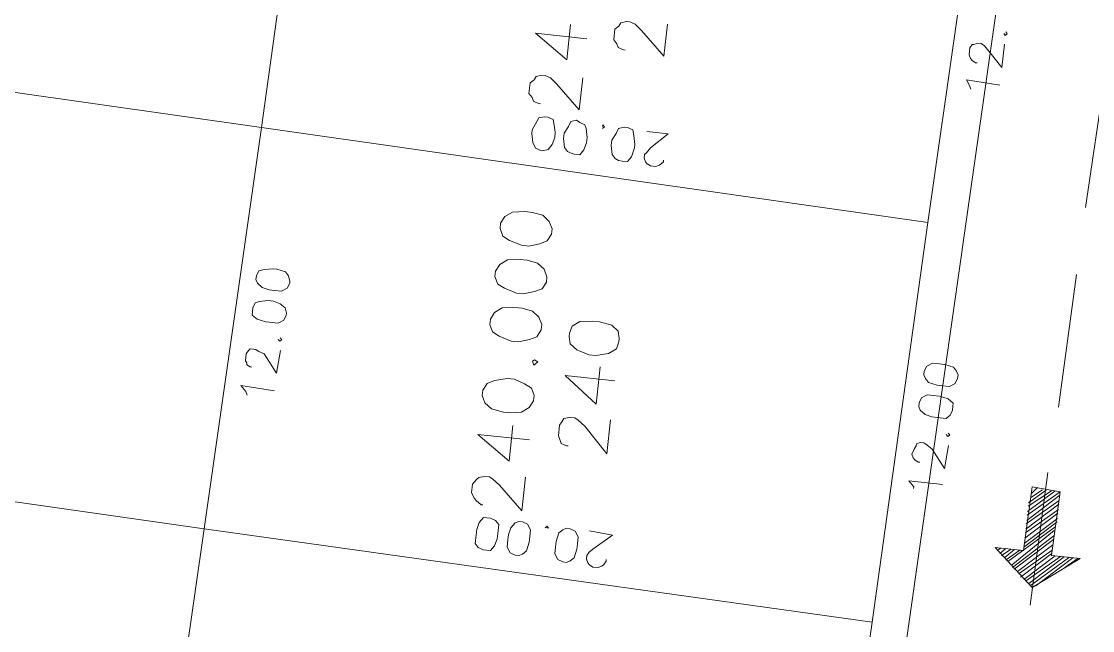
# Model space of a CAD drawing. Header units: metres. Extents: x -977055 to 805873, y -1033982 to 242021.
# Drawn here: x 2597.9 to 2629.83, y 880.04 to 898.19 of the extents above; entities that cross this region are included whole.
import ezdxf

# ---------------------------------------------------------------- set-up
doc = ezdxf.new("R2010")
doc.units = ezdxf.units.M
for name, color, linetype in [('PDF_acera', 7, 'Continuous'), ('PDF_areas por lote', 7, 'Continuous'), ('PDF_COTAS', 7, 'Continuous'), ('PDF_linea de centro', 7, 'Continuous'), ('PDF_LOTES', 7, 'Continuous'), ('PDF_No. lotes', 7, 'Continuous'), ('PDF_VIAS', 7, 'Continuous')]:
    doc.layers.add(name, color=color, linetype=linetype)

# ---------------------------------------------------------------- blocks, each defined once
blk = doc.blocks.new('CALLE')
at = {"layer": 'PDF_acera', "lineweight": 9}
blk.add_lwpolyline([(-132.08832, -138.354048), (-133.14672, -169.471008), (-131.87664, -170.82576), (-75.188736, -172.773216), (-73.833984, -171.503136), (-72.775584, -140.386176), (-74.045664, -139.031424), (-130.733568, -137.083968)], close=True, dxfattribs=at)
at = {"layer": 'PDF_areas por lote', "lineweight": 9}
for points in [[(-120.911616, -160.792128), (-120.911616, -160.749792), (-120.826944, -160.622784), (-120.784608, -160.580448), (-120.6576, -160.495776), (-120.44592, -160.495776), (-120.318912, -160.580448), (-120.276576, -160.622784), (-120.23424, -160.749792), (-120.23424, -160.8768), (-120.276576, -160.961472), (-120.403584, -161.130816), (-120.953952, -161.72352), (-120.149568, -161.72352)], [(-119.260512, -161.72352), (-119.260512, -160.495776), (-119.81088, -161.30016), (-118.96416, -161.30016)], [(-111.301344, -161.130816), (-111.301344, -161.08848), (-111.259008, -160.961472), (-111.174336, -160.919136), (-111.089664, -160.834464), (-110.835648, -160.834464), (-110.750976, -160.919136), (-110.666304, -160.961472), (-110.623968, -161.08848), (-110.623968, -161.173152), (-110.666304, -161.30016), (-110.793312, -161.469504), (-111.34368, -162.062208), (-110.581632, -162.062208)], [(-109.65024, -162.062208), (-109.65024, -160.834464), (-110.200608, -161.638848), (-109.353888, -161.638848)]]:
    blk.add_lwpolyline(points, dxfattribs=at)
for points in [[(-118.32912, -160.495776), (-118.498464, -160.580448), (-118.625472, -160.749792), (-118.667808, -161.046144), (-118.667808, -161.215488), (-118.625472, -161.469504), (-118.498464, -161.638848), (-118.32912, -161.72352), (-118.202112, -161.72352), (-118.032768, -161.638848), (-117.948096, -161.469504), (-117.863424, -161.215488), (-117.863424, -161.046144), (-117.948096, -160.749792), (-118.032768, -160.580448), (-118.202112, -160.495776)], [(-116.63568, -160.495776), (-116.805024, -160.580448), (-116.889696, -160.749792), (-116.974368, -161.046144), (-116.974368, -161.215488), (-116.889696, -161.469504), (-116.805024, -161.638848), (-116.63568, -161.72352), (-116.508672, -161.72352), (-116.339328, -161.638848), (-116.21232, -161.469504), (-116.169984, -161.215488), (-116.169984, -161.046144), (-116.21232, -160.749792), (-116.339328, -160.580448), (-116.508672, -160.495776)], [(-115.492608, -160.495776), (-115.661952, -160.580448), (-115.746624, -160.749792), (-115.831296, -161.046144), (-115.831296, -161.215488), (-115.746624, -161.469504), (-115.661952, -161.638848), (-115.492608, -161.72352), (-115.3656, -161.72352), (-115.196256, -161.638848), (-115.069248, -161.469504), (-115.026912, -161.215488), (-115.026912, -161.046144), (-115.069248, -160.749792), (-115.196256, -160.580448), (-115.3656, -160.495776)], [(-114.349536, -160.495776), (-114.51888, -160.580448), (-114.603552, -160.749792), (-114.688224, -161.046144), (-114.688224, -161.215488), (-114.603552, -161.469504), (-114.51888, -161.638848), (-114.349536, -161.72352), (-114.222528, -161.72352), (-114.053184, -161.638848), (-113.926176, -161.469504), (-113.88384, -161.215488), (-113.88384, -161.046144), (-113.926176, -160.749792), (-114.053184, -160.580448), (-114.222528, -160.495776)], [(-117.397728, -161.596512), (-117.4824, -161.638848), (-117.397728, -161.72352), (-117.355392, -161.638848)]]:
    blk.add_lwpolyline(points, close=True, dxfattribs=at)
at = {"layer": 'PDF_COTAS', "lineweight": 9}
for points in [[(-118.75248, -155.5848), (-118.710144, -154.780416), (-118.837152, -154.907424), (-118.921824, -154.94976), (-118.837152, -154.907424), (-118.710144, -154.780416)], [(-117.778752, -155.627136), (-118.32912, -155.5848), (-117.90576, -155.246112), (-117.863424, -155.119104), (-117.821088, -155.034432), (-117.821088, -154.992096), (-117.821088, -154.907424), (-117.863424, -154.865088), (-117.948096, -154.822752), (-118.11744, -154.822752), (-118.159776, -154.865088), (-118.202112, -154.865088), (-118.244448, -154.94976), (-118.244448, -154.992096), (-118.244448, -154.94976), (-118.202112, -154.865088), (-118.159776, -154.865088), (-118.11744, -154.822752), (-117.948096, -154.822752), (-117.863424, -154.865088), (-117.821088, -154.907424), (-117.821088, -154.992096), (-117.821088, -155.034432), (-117.863424, -155.119104), (-117.90576, -155.246112), (-118.32912, -155.5848)], [(-116.932032, -154.865088), (-117.016704, -154.865088), (-117.101376, -154.992096), (-117.143712, -155.203776), (-117.143712, -155.288448), (-117.143712, -155.500128), (-117.05904, -155.627136), (-116.932032, -155.669472), (-116.889696, -155.669472), (-116.762688, -155.627136), (-116.678016, -155.500128), (-116.63568, -155.330784), (-116.63568, -155.203776), (-116.678016, -154.992096), (-116.720352, -154.907424), (-116.84736, -154.865088)], [(-116.932032, -154.865088), (-117.016704, -154.865088), (-117.101376, -154.992096), (-117.143712, -155.203776), (-117.143712, -155.288448), (-117.143712, -155.500128), (-117.05904, -155.627136), (-116.932032, -155.669472), (-116.889696, -155.669472), (-116.762688, -155.627136), (-116.678016, -155.500128), (-116.63568, -155.330784), (-116.63568, -155.203776), (-116.678016, -154.992096), (-116.720352, -154.907424), (-116.84736, -154.865088)], [(-116.169984, -154.865088), (-116.254656, -154.907424), (-116.339328, -155.034432), (-116.381664, -155.203776), (-116.381664, -155.330784), (-116.381664, -155.500128), (-116.296992, -155.627136), (-116.169984, -155.669472), (-116.127648, -155.669472), (-116.00064, -155.627136), (-115.915968, -155.542464), (-115.873632, -155.330784), (-115.873632, -155.246112), (-115.915968, -155.034432), (-115.958304, -154.907424), (-116.085312, -154.865088)], [(-116.169984, -154.865088), (-116.254656, -154.907424), (-116.339328, -155.034432), (-116.381664, -155.203776), (-116.381664, -155.330784), (-116.381664, -155.500128), (-116.296992, -155.627136), (-116.169984, -155.669472), (-116.127648, -155.669472), (-116.00064, -155.627136), (-115.915968, -155.542464), (-115.873632, -155.330784), (-115.873632, -155.246112), (-115.915968, -155.034432), (-115.958304, -154.907424), (-116.085312, -154.865088)], [(-117.4824, -155.5848), (-117.524736, -155.627136), (-117.567072, -155.5848), (-117.524736, -155.542464), (-117.567072, -155.5848), (-117.524736, -155.627136)], [(-121.970016, -161.003808), (-121.970016, -161.08848), (-121.843008, -161.173152), (-121.673664, -161.215488), (-121.546656, -161.215488), (-121.334976, -161.215488), (-121.250304, -161.130816), (-121.207968, -161.003808), (-121.207968, -160.919136), (-121.207968, -160.834464), (-121.334976, -160.749792), (-121.50432, -160.707456), (-121.631328, -160.707456), (-121.843008, -160.707456), (-121.92768, -160.792128), (-121.970016, -160.919136)], [(-121.970016, -161.003808), (-121.970016, -161.08848), (-121.843008, -161.173152), (-121.673664, -161.215488), (-121.546656, -161.215488), (-121.334976, -161.215488), (-121.250304, -161.130816), (-121.207968, -161.003808), (-121.207968, -160.919136), (-121.207968, -160.834464), (-121.334976, -160.749792), (-121.50432, -160.707456), (-121.631328, -160.707456), (-121.843008, -160.707456), (-121.92768, -160.792128), (-121.970016, -160.919136)], [(-112.40208, -161.30016), (-112.359744, -161.427168), (-112.232736, -161.51184), (-112.063392, -161.554176), (-111.936384, -161.554176), (-111.76704, -161.51184), (-111.640032, -161.469504), (-111.597696, -161.342496), (-111.597696, -161.257824), (-111.640032, -161.130816), (-111.724704, -161.08848), (-111.936384, -161.003808), (-112.021056, -161.003808), (-112.232736, -161.046144), (-112.359744, -161.130816), (-112.40208, -161.257824)], [(-112.40208, -161.30016), (-112.359744, -161.427168), (-112.232736, -161.51184), (-112.063392, -161.554176), (-111.936384, -161.554176), (-111.76704, -161.51184), (-111.640032, -161.469504), (-111.597696, -161.342496), (-111.597696, -161.257824), (-111.640032, -161.130816), (-111.724704, -161.08848), (-111.936384, -161.003808), (-112.021056, -161.003808), (-112.232736, -161.046144), (-112.359744, -161.130816), (-112.40208, -161.257824)], [(-122.012352, -161.765856), (-121.970016, -161.850528), (-121.885344, -161.9352), (-121.673664, -161.977536), (-121.546656, -161.977536), (-121.377312, -161.977536), (-121.250304, -161.892864), (-121.207968, -161.765856), (-121.207968, -161.681184), (-121.250304, -161.596512), (-121.377312, -161.51184), (-121.546656, -161.469504), (-121.673664, -161.469504), (-121.843008, -161.469504), (-121.970016, -161.554176), (-122.012352, -161.681184)], [(-122.012352, -161.765856), (-121.970016, -161.850528), (-121.885344, -161.9352), (-121.673664, -161.977536), (-121.546656, -161.977536), (-121.377312, -161.977536), (-121.250304, -161.892864), (-121.207968, -161.765856), (-121.207968, -161.681184), (-121.250304, -161.596512), (-121.377312, -161.51184), (-121.546656, -161.469504), (-121.673664, -161.469504), (-121.843008, -161.469504), (-121.970016, -161.554176), (-122.012352, -161.681184)], [(-112.40208, -162.062208), (-112.40208, -162.189216), (-112.275072, -162.273888), (-112.105728, -162.316224), (-111.97872, -162.316224), (-111.76704, -162.273888), (-111.682368, -162.231552), (-111.640032, -162.104544), (-111.597696, -162.019872), (-111.640032, -161.892864), (-111.76704, -161.850528), (-111.936384, -161.765856), (-112.063392, -161.765856), (-112.275072, -161.808192), (-112.359744, -161.892864), (-112.40208, -162.019872)], [(-112.40208, -162.062208), (-112.40208, -162.189216), (-112.275072, -162.273888), (-112.105728, -162.316224), (-111.97872, -162.316224), (-111.76704, -162.273888), (-111.682368, -162.231552), (-111.640032, -162.104544), (-111.597696, -162.019872), (-111.640032, -161.892864), (-111.76704, -161.850528), (-111.936384, -161.765856), (-112.063392, -161.765856), (-112.275072, -161.808192), (-112.359744, -161.892864), (-112.40208, -162.019872)], [(-121.29264, -162.316224), (-121.250304, -162.35856), (-121.29264, -162.400896), (-121.29264, -162.35856), (-121.29264, -162.400896), (-121.250304, -162.35856)], [(-122.054688, -162.908928), (-122.012352, -162.9936), (-121.92768, -163.078272), (-121.716, -163.120608), (-121.588992, -163.120608), (-121.419648, -163.120608), (-121.29264, -163.035936), (-121.250304, -162.908928), (-121.250304, -162.824256), (-121.29264, -162.739584), (-121.377312, -162.654912), (-121.588992, -162.612576), (-121.716, -162.612576), (-121.885344, -162.612576), (-122.012352, -162.697248), (-122.054688, -162.824256)], [(-122.054688, -162.908928), (-122.012352, -162.9936), (-121.92768, -163.078272), (-121.716, -163.120608), (-121.588992, -163.120608), (-121.419648, -163.120608), (-121.29264, -163.035936), (-121.250304, -162.908928), (-121.250304, -162.824256), (-121.29264, -162.739584), (-121.377312, -162.654912), (-121.588992, -162.612576), (-121.716, -162.612576), (-121.885344, -162.612576), (-122.012352, -162.697248), (-122.054688, -162.824256)], [(-111.682368, -162.654912), (-111.640032, -162.654912), (-111.682368, -162.697248), (-111.724704, -162.654912), (-111.682368, -162.697248), (-111.640032, -162.654912)], [(-112.444416, -163.20528), (-112.444416, -163.332288), (-112.317408, -163.41696), (-112.105728, -163.459296), (-112.021056, -163.459296), (-111.809376, -163.41696), (-111.682368, -163.374624), (-111.640032, -163.247616), (-111.640032, -163.162944), (-111.682368, -163.035936), (-111.809376, -162.9936), (-111.97872, -162.908928), (-112.105728, -162.908928), (-112.317408, -162.951264), (-112.40208, -163.035936), (-112.444416, -163.120608)], [(-112.444416, -163.20528), (-112.444416, -163.332288), (-112.317408, -163.41696), (-112.105728, -163.459296), (-112.021056, -163.459296), (-111.809376, -163.41696), (-111.682368, -163.374624), (-111.640032, -163.247616), (-111.640032, -163.162944), (-111.682368, -163.035936), (-111.809376, -162.9936), (-111.97872, -162.908928), (-112.105728, -162.908928), (-112.317408, -162.951264), (-112.40208, -163.035936), (-112.444416, -163.120608)], [(-121.250304, -163.374624), (-121.29264, -163.924992), (-121.673664, -163.501632), (-121.758336, -163.41696), (-121.843008, -163.374624), (-121.92768, -163.374624), (-122.012352, -163.41696), (-122.054688, -163.459296), (-122.097024, -163.543968), (-122.097024, -163.670976), (-122.054688, -163.755648), (-122.012352, -163.797984), (-121.92768, -163.84032), (-121.885344, -163.84032), (-121.92768, -163.84032), (-122.012352, -163.797984), (-122.054688, -163.755648), (-122.097024, -163.670976), (-122.097024, -163.543968), (-122.054688, -163.459296), (-122.012352, -163.41696), (-121.92768, -163.374624), (-121.843008, -163.374624), (-121.758336, -163.41696), (-121.673664, -163.501632), (-121.29264, -163.924992)], [(-111.682368, -163.713312), (-111.682368, -164.221344), (-112.063392, -163.84032), (-112.1904, -163.755648), (-112.232736, -163.713312), (-112.317408, -163.713312), (-112.40208, -163.755648), (-112.444416, -163.797984), (-112.486752, -163.882656), (-112.486752, -164.009664), (-112.444416, -164.094336), (-112.40208, -164.136672), (-112.359744, -164.179008), (-112.317408, -164.179008), (-112.359744, -164.179008), (-112.40208, -164.136672), (-112.444416, -164.094336), (-112.486752, -164.009664), (-112.486752, -163.882656), (-112.444416, -163.797984), (-112.40208, -163.755648), (-112.317408, -163.713312), (-112.232736, -163.713312), (-112.1904, -163.755648), (-112.063392, -163.84032), (-111.682368, -164.221344)], [(-117.4824, -170.82576), (-117.567072, -170.868096), (-117.651744, -170.995104), (-117.69408, -171.164448), (-117.69408, -171.291456), (-117.69408, -171.503136), (-117.609408, -171.587808), (-117.4824, -171.630144), (-117.397728, -171.630144), (-117.313056, -171.630144), (-117.228384, -171.503136), (-117.186048, -171.291456), (-117.186048, -171.206784), (-117.186048, -170.995104), (-117.27072, -170.868096), (-117.397728, -170.82576)], [(-116.720352, -170.868096), (-116.805024, -170.910432), (-116.889696, -170.995104), (-116.932032, -171.206784), (-116.932032, -171.333792), (-116.932032, -171.503136), (-116.84736, -171.630144), (-116.720352, -171.67248), (-116.63568, -171.67248), (-116.551008, -171.630144), (-116.466336, -171.545472), (-116.424, -171.333792), (-116.424, -171.206784), (-116.424, -171.03744), (-116.508672, -170.910432), (-116.63568, -170.868096)]]:
    blk.add_lwpolyline(points, close=True, dxfattribs=at)
for points in [[(-119.429856, -170.910432), (-119.38752, -170.910432), (-119.260512, -170.783424), (-119.260512, -171.587808)], [(-118.794816, -170.995104), (-118.794816, -170.952768), (-118.75248, -170.868096), (-118.710144, -170.82576), (-118.625472, -170.783424), (-118.498464, -170.82576), (-118.413792, -170.868096), (-118.371456, -170.868096), (-118.32912, -170.952768), (-118.32912, -171.03744), (-118.371456, -171.122112), (-118.456128, -171.24912), (-118.879488, -171.587808), (-118.32912, -171.630144)], [(-109.86192, -171.24912), (-109.777248, -171.206784), (-109.65024, -171.122112), (-109.692576, -171.926496)], [(-109.22688, -171.333792), (-109.22688, -171.291456), (-109.184544, -171.206784), (-109.142208, -171.164448), (-109.057536, -171.122112), (-108.888192, -171.122112), (-108.80352, -171.164448), (-108.80352, -171.206784), (-108.761184, -171.291456), (-108.761184, -171.376128), (-108.80352, -171.4608), (-108.888192, -171.545472), (-109.269216, -171.926496), (-108.718848, -171.926496)], [(-118.075104, -171.545472), (-118.11744, -171.587808), (-118.075104, -171.630144), (-118.032768, -171.587808)], [(-108.464832, -171.88416), (-108.507168, -171.926496), (-108.464832, -171.968832), (-108.422496, -171.926496)]]:
    blk.add_lwpolyline(points, dxfattribs=at)
at = {"layer": 'PDF_linea de centro', "lineweight": 9}
for points in [[(-121.885344, -173.958624), (-118.710144, -174.043296)], [(-117.143712, -174.127968), (-113.968512, -174.21264)], [(-112.359744, -174.254976), (-109.184544, -174.381984)]]:
    blk.add_lwpolyline(points, dxfattribs=at)
at = {"layer": 'PDF_LOTES', "lineweight": 20}
for points in [[(-131.749632, -153.933696), (-122.181696, -154.272384), (-121.631328, -138.269376), (-130.39488, -137.973024), (-131.2416, -138.735072)], [(-122.181696, -154.272384), (-112.571424, -154.611072), (-112.021056, -138.608064), (-121.631328, -138.269376)], [(-112.571424, -154.611072), (-102.961152, -154.907424), (-102.410784, -138.946752), (-112.021056, -138.608064)], [(-131.495616, -169.97904), (-122.689728, -170.275392), (-122.181696, -154.272384), (-131.749632, -153.933696), (-132.257664, -169.13232)], [(-122.689728, -170.275392), (-113.121792, -170.571744), (-112.571424, -154.611072), (-122.181696, -154.272384)], [(-113.121792, -170.571744), (-103.51152, -170.910432), (-102.961152, -154.907424), (-112.571424, -154.611072)]]:
    blk.add_lwpolyline(points, close=True, dxfattribs=at)
at = {"layer": 'PDF_No. lotes', "lineweight": 20}
for points in [[(-119.302848, -162.654912), (-119.302848, -162.612576), (-119.260512, -162.485568), (-119.17584, -162.443232), (-119.091168, -162.400896), (-118.837152, -162.400896), (-118.75248, -162.443232), (-118.667808, -162.485568), (-118.625472, -162.612576), (-118.625472, -162.739584), (-118.667808, -162.824256), (-118.794816, -162.9936), (-119.38752, -163.586304), (-118.583136, -163.586304)], [(-117.651744, -163.586304), (-117.651744, -162.400896), (-118.244448, -163.20528), (-117.355392, -163.20528)], [(-109.819584, -162.9936), (-109.819584, -162.951264), (-109.777248, -162.824256), (-109.692576, -162.78192), (-109.607904, -162.697248), (-109.353888, -162.697248), (-109.269216, -162.78192), (-109.184544, -162.824256), (-109.142208, -162.951264), (-109.142208, -163.035936), (-109.184544, -163.162944), (-109.311552, -163.332288), (-109.86192, -163.924992), (-109.099872, -163.924992)]]:
    blk.add_lwpolyline(points, dxfattribs=at)
blk.add_lwpolyline([(-116.720352, -162.400896), (-116.889696, -162.443232), (-117.016704, -162.612576), (-117.101376, -162.908928), (-117.101376, -163.078272), (-117.016704, -163.374624), (-116.889696, -163.543968), (-116.720352, -163.586304), (-116.63568, -163.586304), (-116.466336, -163.543968), (-116.339328, -163.374624), (-116.296992, -163.078272), (-116.296992, -162.908928), (-116.339328, -162.612576), (-116.466336, -162.443232), (-116.63568, -162.400896)], close=True, dxfattribs=at)
at = {"layer": 'PDF_VIAS', "lineweight": 20}
blk.add_lwpolyline([(-120.615264, -172.984896), (-120.615264, -173.662272), (-119.091168, -173.704608), (-119.133504, -174.381984), (-120.6576, -174.339648), (-120.6576, -175.017024), (-121.461984, -173.958624)], close=True, dxfattribs=at)
at = {"layer": 'PDF_VIAS', "lineweight": 9}
for points in [[(-120.615264, -173.238912), (-120.742272, -173.111904)], [(-120.615264, -173.111904), (-120.6576, -173.069568)], [(-120.615264, -173.027232), (-120.615264, -172.984896)], [(-119.980224, -174.339648), (-120.911616, -173.323584)], [(-120.615264, -173.5776), (-120.86928, -173.281248)], [(-120.615264, -173.450592), (-120.826944, -173.238912)], [(-120.615264, -173.36592), (-120.784608, -173.15424)], [(-120.530592, -174.339648), (-121.165632, -173.619936)], [(-120.403584, -174.339648), (-121.123296, -173.5776)], [(-120.276576, -174.339648), (-121.08096, -173.492928)], [(-120.191904, -174.339648), (-121.038624, -173.450592)], [(-120.064896, -174.339648), (-120.996288, -173.408256)], [(-120.6576, -174.636), (-121.377312, -173.873952)], [(-120.6576, -174.551328), (-121.334976, -173.78928)], [(-120.6576, -174.42432), (-121.29264, -173.746944)], [(-120.615264, -174.339648), (-121.250304, -173.662272)], [(-119.853216, -174.381984), (-120.530592, -173.662272)], [(-119.768544, -174.381984), (-120.44592, -173.662272)], [(-119.641536, -174.381984), (-120.318912, -173.662272)], [(-119.556864, -174.381984), (-120.191904, -173.662272)], [(-119.429856, -174.381984), (-120.107232, -173.662272)], [(-119.345184, -174.381984), (-119.980224, -173.662272)], [(-119.218176, -174.381984), (-119.895552, -173.662272)], [(-119.133504, -174.381984), (-119.768544, -173.662272)], [(-119.133504, -174.254976), (-119.683872, -173.662272)], [(-119.133504, -174.170304), (-119.556864, -173.662272)], [(-119.133504, -174.043296), (-119.472192, -173.662272)], [(-119.133504, -173.958624), (-119.345184, -173.704608)], [(-119.091168, -173.831616), (-119.260512, -173.704608)], [(-119.091168, -173.704608), (-119.133504, -173.704608)], [(-120.6576, -174.763008), (-121.419648, -173.916288)], [(-120.6576, -174.84768), (-121.419648, -174.043296)], [(-120.6576, -174.974688), (-120.911616, -174.678336)]]:
    blk.add_lwpolyline(points, dxfattribs=at)

msp = doc.modelspace()

# ---------------------------------------------------------------- block references
at = {"xscale": 1.255773352820658, "yscale": 1.255773352820658, "zscale": 1.255773352820658, "rotation": 83.85573648860341}
msp.add_blockref('CALLE', (2427.15058, 1056.36283, 1015.371), dxfattribs=at)

doc.saveas('drawing.dxf')
